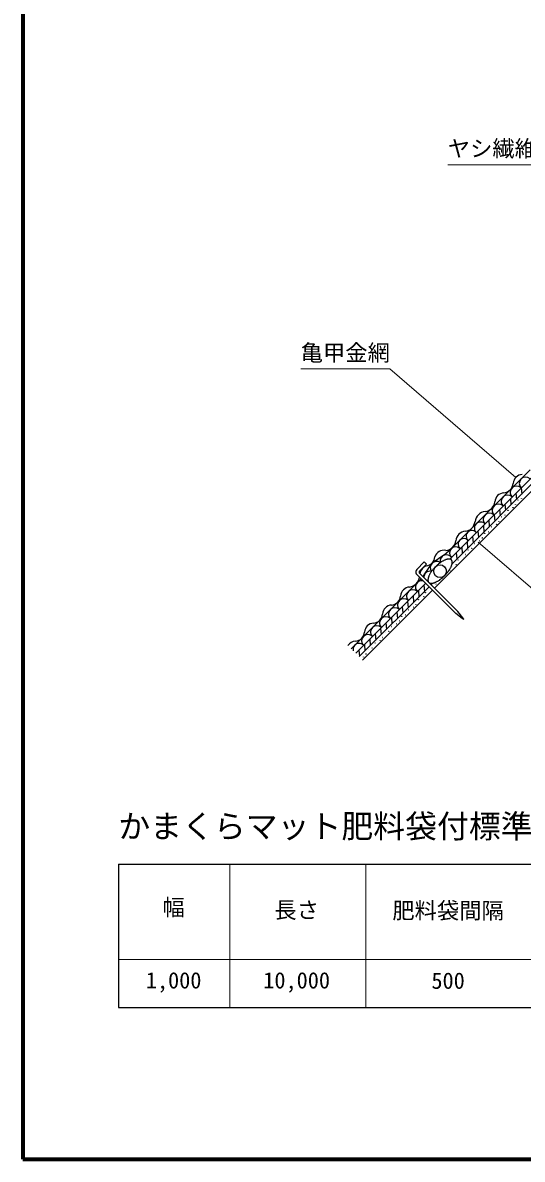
# Model space of a CAD drawing. Units: millimetres, scale not verified. Extents: x 200 to 8200, y 200 to 5825.
# Drawn here: x 200 to 1767, y 200 to 3768 of the extents above; entities that cross this region are included whole.
import ezdxf
from ezdxf.enums import TextEntityAlignment as Align

# ---------------------------------------------------------------- set-up
doc = ezdxf.new("R2010")
doc.units = ezdxf.units.MM
doc.header["$LTSCALE"] = 20
doc.layers.add('C-MTR', color=5, linetype='Continuous')
doc.layers.add('C-MTR-TXT', color=5, linetype='Continuous')
for name, color, linetype, lineweight in [('C-MTR-FRAM', 5, 'Continuous', 25), ('C-MTR-LINE', 5, 'Continuous', 13), ('C-STR', 7, 'Continuous', 25), ('C-STR-HTXT', 1, 'Continuous', 13), ('C-TTL', 2, 'Continuous', 70)]:
    doc.layers.add(name, color=color, linetype=linetype, lineweight=lineweight)
doc.styles.add('ＭＳ ゴシック', font='')
doc.styles.get('ＭＳ ゴシック').set_extended_font_data('MS Gothic')

msp = doc.modelspace()

# ---------------------------------------------------------------- linework, layer by layer
at = {"layer": 'C-MTR-FRAM'}
for p, q in [((499.94, 1126.68), (499.94, 676.68)), ((499.94, 1126.68), (4181.27, 1126.68)), ((499.94, 676.68), (4181.27, 676.68))]:
    msp.add_line(p, q, dxfattribs=at)
at = {"layer": 'C-MTR-LINE'}
for p, q in [((849.94, 1126.68), (849.94, 676.68)), ((1276.68, 1126.68), (1276.68, 676.68)), ((499.94, 826.68), (4181.27, 826.68))]:
    msp.add_line(p, q, dxfattribs=at)
at = {"layer": 'C-STR'}
for p, q in [((1491.81, 1993.18), (2192.55, 2693.92)), ((1540.18, 2083.98), (1824.15, 2367.95)), ((1791.89, 2363.98), (1545.27, 2117.36)), ((1547.17, 2069.76), (1839.49, 2362.08)), ((1747.04, 2290.84), (1748.75, 2271.34)), ((1764.01, 2307.81), (1765.72, 2288.31)), ((1713.1, 2256.9), (1714.81, 2237.39)), ((1730.07, 2273.87), (1731.78, 2254.36)), ((1679.16, 2222.96), (1680.86, 2203.45)), ((1696.13, 2239.93), (1697.83, 2220.42)), ((1645.22, 2189.02), (1646.92, 2169.51)), ((1662.19, 2205.99), (1663.89, 2186.48)), ((1611.28, 2155.08), (1612.98, 2135.57)), ((1628.25, 2172.05), (1629.95, 2152.54)), ((1521.45, 2095.97), (1545.27, 2117.36)), ((1577.33, 2121.14), (1579.04, 2101.63)), ((1594.3, 2138.11), (1596.01, 2118.6)), ((1436.73, 2051.79), (1460.02, 2075.1)), ((1459.72, 2034.25), (1484.74, 2070.96)), ((1466.81, 2068.3), (1460.02, 2075.1)), ((1521.45, 2095.97), (1484.74, 2070.96)), ((1543.39, 2087.2), (1543.96, 2080.69)), ((1560.36, 2104.17), (1562.07, 2084.66)), ((1434.87, 2037.36), (1559.15, 1913.15)), ((1445.27, 2039.69), (1565.51, 1919.52)), ((1466.81, 2068.3), (1445.57, 2047.04)), ((1459.72, 2034.25), (1455.48, 2029.51)), ((1450.08, 2022.16), (1230.56, 1802.64)), ((1244.7, 1788.5), (1464.22, 2008.02)), ((1458.54, 2002.34), (1460.25, 1982.84)), ((1470.59, 2014.39), (1471.72, 2015.52)), ((1481.2, 2003.79), (1485.94, 2008.53)), ((1255.31, 1777.89), (1474.83, 1997.42)), ((1265.91, 1767.29), (1485.44, 1986.82)), ((1424.6, 1968.4), (1426.31, 1948.89)), ((1441.57, 1985.37), (1443.28, 1965.87)), ((1390.66, 1934.46), (1392.36, 1914.95)), ((1407.63, 1951.43), (1409.34, 1931.92)), ((1356.72, 1900.52), (1358.42, 1881.01)), ((1373.69, 1917.49), (1375.39, 1897.98)), ((1578.95, 1897.6), (1559.15, 1913.15)), ((1581.07, 1899.73), (1565.51, 1919.52)), ((1578.95, 1897.6), (1583.55, 1895.13)), ((1583.55, 1895.13), (1581.07, 1899.73)), ((1322.78, 1866.58), (1324.48, 1847.07)), ((1339.75, 1883.55), (1341.45, 1864.04)), ((1288.83, 1832.64), (1290.54, 1813.13)), ((1305.81, 1849.61), (1307.51, 1830.1)), ((1254.89, 1798.7), (1256.6, 1779.19)), ((1271.86, 1815.67), (1273.57, 1796.16))]:
    msp.add_line(p, q, dxfattribs=at)
for centre in [(1745.98, 2254.82), (1753.68, 2269.11), (1765.1, 2273.97), (1701.6, 2217.03), (1713.02, 2221.89), (1722.43, 2237.3), (1738.14, 2245.6), (1670.35, 2185.22), (1686.05, 2193.51), (1693.9, 2202.74), (1633.97, 2141.43), (1641.81, 2150.65), (1649.51, 2164.94), (1660.93, 2169.8), (1597.43, 2112.86), (1608.84, 2117.72), (1618.26, 2133.13), (1566.18, 2081.05), (1581.88, 2089.34), (1589.72, 2098.57), (1540.84, 2048.3), (1547.23, 2062.09), (1559.55, 2066.43), (1496.6, 2005.44), (1496.77, 2005.64), (1507.64, 2016.49), (1515.72, 2024.59), (1458.76, 1966.22), (1463.26, 1978.69), (1425.63, 1933.08), (1433.47, 1942.31), (1441.17, 1956.6), (1389.08, 1904.52), (1400.5, 1909.37), (1409.92, 1924.79), (1348.42, 1857.29), (1357.84, 1872.7), (1373.54, 1881), (1381.38, 1890.23), (1305.75, 1820.62), (1321.46, 1828.91), (1329.3, 1838.14), (1337, 1852.43), (1277.21, 1786.05), (1284.91, 1800.34), (1296.33, 1805.2), (1269.37, 1776.83)]:
    msp.add_circle(centre, 0.3, dxfattribs=at)
at = {"layer": 'C-STR', "color": 3}
msp.add_circle((1509.48, 2046.21), 20, dxfattribs=at)
at = {"layer": 'C-STR', "color": 1}
for centre, radius, start, end in [((1706.38, 2324.82), 32.79, 275.43457, 354.56543), ((1769.37, 2319.66), 30.42, 93.88791, 176.11209), ((1711.55, 2261.84), 30.42, 93.88791, 176.11209), ((1647.09, 2267.67), 34.33, 276.31717, 353.68283), ((1655.87, 2196.74), 37.15, 97.7384, 172.2616), ((1584.93, 2205.52), 34.33, 276.31717, 353.68283), ((1523.82, 2146.67), 35.75, 275.92465, 352.39909), ((1591.75, 2138.9), 32.64, 95.34501, 174.65499), ((1521.65, 2081.27), 30.42, 78.88791, 161.11209), ((1463.52, 2092.21), 29.37, 274.1118, 357.85602), ((1477.98, 2032.71), 32.64, 112.24812, 168.87943), ((1409.03, 2031.88), 35.75, 277.60091, 353.2947), ((1355.12, 1970.23), 30.42, 273.88791, 356.11209), ((1415.82, 1966.1), 30.42, 93.88791, 176.11209), ((1359.25, 1909.53), 30.42, 93.88791, 176.11209), ((1298.56, 1913.66), 30.42, 273.88791, 356.11209), ((1302.68, 1852.96), 30.42, 93.88791, 176.11209), ((1246.11, 1796.4), 30.42, 93.88791, 147.49811), ((1241.99, 1857.09), 30.42, 273.88791, 356.11209)]:
    msp.add_arc(centre, radius, start, end, dxfattribs=at)
at = {"layer": 'C-STR'}
for centre, radius, start, end in [((1777.75, 2321.55), 20, 45, 225), ((1721.18, 2264.98), 20, 45, 225), ((1749.47, 2293.27), 20, 45, 225), ((1692.9, 2236.7), 20, 45, 225), ((1664.61, 2208.41), 20, 45, 225), ((1636.21, 2181.3), 19.27, 42.29321, 227.70679), ((1583.87, 2130.73), 17.97, 38.09488, 231.90512), ((1609.1, 2155.96), 17.97, 38.09488, 231.90512), ((1558.65, 2103.22), 19.46, 43.39537, 226.60463), ((1499.28, 2056.42), 20.57, 58.55914, 211.44086), ((1574.28, 1983.14), 110.36, 126.7233, 128.90037), ((1569.22, 1989.97), 101.86, 124.44349, 126.74129), ((1529.16, 2077.99), 19.56, 34.51028, 191.8763), ((1563.72, 1998.05), 92.09, 122.008, 124.46712), ((1558.14, 2007.07), 81.48, 119.36878, 122.03862), ((1552.8, 2016.66), 70.5, 116.46608, 119.4082), ((1547.99, 2026.43), 59.61, 113.22417, 116.51678), ((1543.94, 2036.01), 49.22, 109.54574, 113.28947), ((1540.81, 2045.02), 39.68, 105.3049, 109.62992), ((1538.64, 2053.15), 31.26, 100.33954, 105.41315), ((1537.42, 2060.17), 24.14, 94.44603, 100.47713), ((1537.03, 2065.9), 18.4, 87.38455, 94.61565), ((1537.28, 2070.27), 14.02, 78.91358, 87.5801), ((1537.91, 2073.3), 10.93, 68.88374, 79.10992), ((1538.63, 2075.09), 8.99, 57.40605, 69.02993), ((1539.11, 2075.84), 8.1, 45.01549, 57.44312), ((1539.05, 2075.79), 8.18, 32.61788, 44.9235), ((1538.14, 2075.25), 9.24, 21.12586, 32.43816), ((1515.14, 2075.67), 32.58, 344.68939, 349.55791), ((1536.15, 2074.52), 11.36, 11.08473, 20.92162), ((1522.35, 2074.29), 25.23, 349.65344, 355.42339), ((1532.9, 2073.93), 14.66, 2.60859, 10.89773), ((1528.3, 2073.78), 19.26, 355.54611, 2.45369), ((1445.41, 2043.34), 12.12, 135.76262, 209.53793), ((1448.8, 2043.23), 5, 130.3409, 225.01704), ((1477.7, 2026.54), 19.56, 78.1237, 179.12351), ((1530.89, 2006.95), 61.4, 153.53125, 156.7278), ((1540.66, 2002.04), 72.34, 150.62913, 153.49659), ((1550.18, 1996.64), 83.28, 147.99034, 150.60227), ((1559.07, 1991.04), 93.79, 145.55516, 147.96972), ((1566.96, 1985.59), 103.38, 143.27556, 145.53966), ((1573.56, 1980.65), 111.62, 141.11195, 143.26438), ((1578.61, 1976.55), 118.12, 139.03069, 141.10453), ((1581.96, 1973.63), 122.57, 137.00225, 139.02669), ((1583.55, 1972.14), 124.75, 134.9996, 137.00147), ((1583.42, 1972.29), 124.55, 132.99693, 135.002), ((1581.67, 1974.18), 121.98, 130.96843, 133.00263), ((1578.53, 1977.82), 117.17, 128.88707, 130.9777), ((1435.41, 2120.29), 124.75, 314.9996, 317.00147), ((1437.01, 2118.8), 122.57, 317.00225, 319.02669), ((1440.36, 2115.87), 118.12, 319.03069, 321.10453), ((1445.41, 2111.78), 111.62, 321.11195, 323.26438), ((1452.01, 2106.83), 103.38, 323.27556, 325.53966), ((1459.9, 2101.39), 93.79, 325.55516, 327.96972), ((1468.79, 2095.79), 83.28, 327.99034, 330.60227), ((1478.31, 2090.39), 72.34, 330.62913, 333.49659), ((1488.08, 2085.47), 61.4, 333.53125, 336.7278), ((1497.71, 2081.29), 50.9, 336.77238, 340.39241), ((1506.84, 2077.99), 41.2, 340.4498, 344.61538), ((1452.48, 1996.28), 20, 78.88481, 225), ((1490.67, 2018.65), 19.26, 175.54611, 182.45369), ((1486.07, 2018.5), 14.66, 182.60859, 190.89773), ((1496.62, 2018.14), 25.23, 169.65344, 175.42339), ((1482.82, 2017.91), 11.36, 191.08473, 200.92162), ((1503.83, 2016.76), 32.58, 164.68939, 169.55791), ((1480.83, 2017.18), 9.24, 201.12586, 212.43816), ((1512.13, 2014.44), 41.2, 160.4498, 164.61538), ((1479.92, 2016.64), 8.18, 212.61788, 224.9235), ((1521.26, 2011.14), 50.9, 156.77238, 160.39241), ((1479.85, 2016.59), 8.1, 225.01549, 237.44312), ((1480.34, 2017.34), 8.99, 237.40605, 249.02993), ((1481.06, 2019.13), 10.93, 248.88374, 259.10992), ((1481.69, 2022.16), 14.02, 258.91358, 267.5801), ((1481.94, 2026.53), 18.4, 267.38455, 274.61565), ((1481.55, 2032.26), 24.14, 274.44603, 280.47713), ((1480.33, 2039.28), 31.26, 280.33954, 285.41315), ((1478.16, 2047.41), 39.68, 285.3049, 289.62992), ((1475.02, 2056.42), 49.22, 289.54574, 293.28947), ((1470.98, 2066), 59.61, 293.22417, 296.51678), ((1466.17, 2075.77), 70.5, 296.46608, 299.4082), ((1460.83, 2085.36), 81.48, 299.36878, 302.03862), ((1455.24, 2094.38), 92.09, 302.008, 304.46712), ((1449.75, 2102.46), 101.86, 304.44349, 306.74129), ((1444.69, 2109.29), 110.36, 306.7233, 308.90037), ((1440.43, 2114.61), 117.17, 308.88707, 310.9777), ((1437.29, 2118.25), 121.98, 310.96843, 313.00263), ((1435.55, 2120.14), 124.55, 312.99693, 315.002), ((1424.2, 1968), 20, 45, 225), ((1367.63, 1911.43), 20, 45, 225), ((1395.91, 1939.71), 20, 45, 225), ((1339.34, 1883.15), 20, 45, 225), ((1311.06, 1854.86), 20, 45, 225), ((1255.44, 1800.53), 19.27, 42.29321, 191.63502), ((1282.66, 1827.75), 19.27, 42.29321, 227.70679)]:
    msp.add_arc(centre, radius, start, end, dxfattribs=at)
at = {"layer": 'C-STR-HTXT'}
for p, q in [((1533.65, 3322), (2023.65, 3322)), ((1072.17, 2680.97), (1352.17, 2680.97)), ((1352.17, 2680.97), (1747.46, 2340.75)), ((1628.99, 2137.03), (2024.29, 1796.82))]:
    msp.add_line(p, q, dxfattribs=at)
at = {"layer": 'C-TTL'}
msp.add_lwpolyline([(200, 200), (8200, 200), (8200, 5740), (200, 5740)], close=True, dxfattribs=at)

# ---------------------------------------------------------------- texts
at = {"layer": 'C-MTR', "style": 'ＭＳ ゴシック'}
msp.add_text('かまくらマット肥料袋付標準規格', height=73.31, dxfattribs=at).set_placement((499.81, 1186.81), align=Align.BOTTOM_LEFT)
at = {"layer": 'C-MTR-TXT', "style": 'ＭＳ ゴシック'}
for s, p in [('幅', (673.42, 949.82)), ('長さ', (1059.42, 941.51)), ('肥料袋間隔', (1534.61, 939.76)), ('1,000', (673.42, 720.71)), ('10,000', (1059.42, 720.71)), ('500', (1534.61, 719.66))]:
    msp.add_text(s, height=51.32, dxfattribs=at).set_placement(p, align=Align.BOTTOM_CENTER)
at = {"layer": 'C-STR-HTXT', "color": 7, "style": 'ＭＳ ゴシック'}
for s, p in [('ヤシ繊維ネット', (1533.65, 3332)), ('亀甲金網', (1072.17, 2690.97))]:
    msp.add_text(s, height=51.32, dxfattribs=at).set_placement(p, align=Align.BOTTOM_LEFT)

doc.saveas('drawing.dxf')
